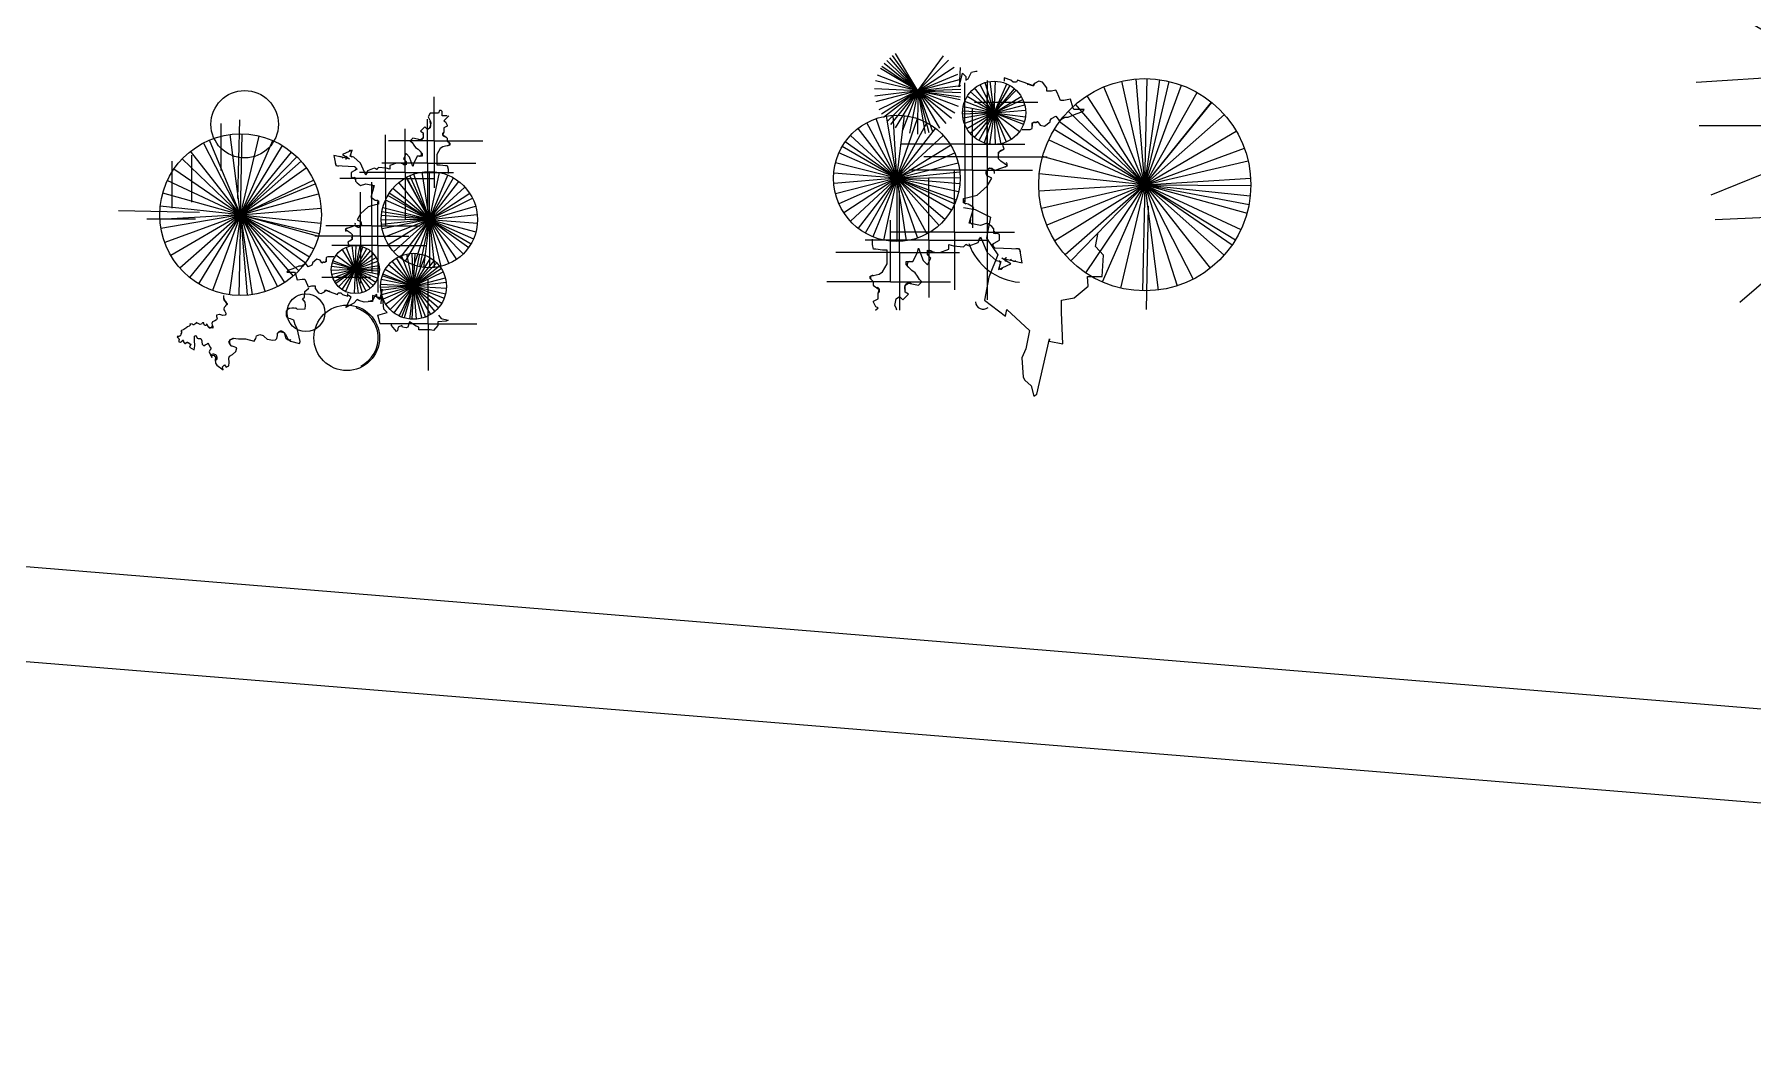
# Model space of a CAD drawing. Header units: millimetres. Extents: x 387 to 811, y 539 to 827.
# Drawn here: x 503.7 to 510.96, y 738.16 to 742.38 of the extents above; entities that cross this region are included whole.
import ezdxf

# ---------------------------------------------------------------- set-up
doc = ezdxf.new("R2010")
doc.units = ezdxf.units.MM
doc.layers.add('MOBILIARIO', color=3, linetype='Continuous')
doc.layers.add('vegetação', color=112, linetype='Continuous')

# ---------------------------------------------------------------- blocks, each defined once
blk = doc.blocks.new('T2', base_point=(179.76, 122.92))
for p, q in [((179.76, 122.92), (179.76, 182.32)), ((187.6, 161.67), (186.23, 182.74)), ((166.66, 160.66), (165.76, 179.9)), ((179.27, 156.4), (169.42, 180.59)), ((179.68, 148.48), (197.76, 179.21)), ((179.77, 145.68), (153.43, 176.25)), ((158.72, 145.53), (148.04, 172.54)), ((137.87, 164.08), (179.76, 122.92)), ((179.38, 143.01), (138.6, 166.06)), ((150.5, 138.92), (131.2, 156.4)), ((179.76, 156.27), (179.27, 156.4)), ((181.73, 122.9), (179.52, 144.47)), ((163.39, 138.18), (122.51, 139.57))]:
    blk.add_line(p, q)
blk = doc.blocks.new('AHUA1PL2')
for p, q in [((0, 0), (0, 1.6829)), ((0.2221, 1.0978), (0.1833, 1.6947)), ((-0.3713, 1.0693), (-0.3968, 1.6144)), ((-0.0139, 0.9484), (-0.2932, 1.634)), ((-0.0024, 0.7242), (0.5099, 1.5949)), ((0.0003, 0.6449), (-0.7461, 1.511)), ((-0.5963, 0.6406), (-0.8989, 1.4057)), ((-1.187, 1.1662), (0, 0)), ((-0.0108, 0.5691), (-1.1663, 1.2222)), ((-0.8293, 0.4533), (-1.376, 0.9485)), ((-0.0001, 0.9449), (-0.0139, 0.9484)), ((0.0558, -0.0005), (-0.007, 0.6104)), ((-0.464, 0.4323), (-1.6222, 0.4717))]:
    blk.add_line(p, q)
at = {"xscale": 0.02833333322, "yscale": 0.02833333322, "zscale": 0.02833333322}
for p, rotation in [((0, 0.0148), 269.9999999999999), ((0, 0), 89.99999999999999), ((0, 0), 180)]:
    blk.add_blockref('T2', p, dxfattribs=dict(at, rotation=rotation))

msp = doc.modelspace()

# ---------------------------------------------------------------- linework, layer by layer
at = {"layer": 'MOBILIARIO'}
for p, q in [((500.5661, 740.3858, 54), (522.9471, 738.5545, 54)), ((500.1453, 740.0189, 54), (522.9476, 738.16, 20.5879))]:
    msp.add_line(p, q, dxfattribs=at)
at = {"layer": 'vegetação'}
for p, q in [((507.4355, 742.1416, 54), (507.3043, 742.2691, 54)), ((507.4355, 742.1416, 54), (507.3172, 742.2812, 54)), ((507.4355, 742.1416, 54), (507.3292, 742.2905, 54)), ((507.4355, 742.1416, 54), (507.3418, 742.2987, 54)), ((507.4355, 742.1416, 54), (507.5442, 742.2886, 54)), ((507.4355, 742.1416, 54), (507.5648, 742.2709, 54)), ((507.4355, 742.1416, 54), (507.2651, 742.2081, 54)), ((507.4355, 742.1416, 54), (507.2783, 742.2352, 54)), ((507.4355, 742.1416, 54), (507.2837, 742.2436, 54)), ((507.4355, 742.1416, 54), (507.2934, 742.2568, 54)), ((507.4355, 742.1416, 54), (507.5889, 742.241, 54)), ((507.4355, 742.1416, 54), (507.5889, 742.241, 54)), ((507.4355, 742.1416, 54), (507.6042, 742.212, 54)), ((507.4355, 742.1416, 54), (507.2527, 742.1491, 54)), ((507.4355, 742.1416, 54), (507.254, 742.1186, 54)), ((507.4355, 742.1416, 54), (507.2575, 742.1838, 54)), ((507.4355, 742.1416, 54), (507.2587, 742.0944, 54)), ((507.4355, 742.1416, 54), (507.2711, 742.0613, 54)), ((507.4355, 742.1416, 54), (507.282, 742.0421, 54)), ((507.4355, 742.1416, 54), (507.2915, 742.0288, 54)), ((507.4355, 742.1416, 54), (507.3061, 742.0123, 54)), ((507.4355, 742.1416, 54), (507.3202, 741.9996, 54)), ((507.4355, 742.1416, 54), (507.3403, 741.9854, 54)), ((507.4355, 742.1416, 54), (507.3697, 741.9709, 54)), ((507.4355, 742.1416, 54), (507.4013, 741.9619, 54)), ((507.4355, 742.1416, 54), (507.4339, 741.9587, 54)), ((507.4355, 742.1416, 54), (507.6122, 742.1887, 54)), ((507.4355, 742.1416, 54), (507.6169, 742.1642, 54)), ((507.4355, 742.1416, 54), (507.6182, 742.1482, 54)), ((507.4355, 742.1416, 54), (507.5546, 742.0028, 54)), ((507.4355, 742.1416, 54), (507.5279, 741.9838, 54)), ((507.4355, 742.1416, 54), (507.6061, 742.0759, 54)), ((507.4355, 742.1416, 54), (507.5926, 742.048, 54)), ((507.4355, 742.1416, 54), (507.5775, 742.0263, 54)), ((507.4355, 742.1416, 54), (507.5775, 742.0263, 54)), ((507.4355, 742.1416, 54), (507.6165, 742.1155, 54)), ((507.4355, 742.1416, 54), (507.6182, 742.134, 54)), ((507.4355, 742.1416, 54), (507.6145, 742.1041, 54)), ((507.4355, 742.1416, 54), (507.4666, 741.9614, 54)), ((507.4355, 742.1416, 54), (507.4826, 741.9649, 54)), ((507.4355, 742.1416, 54), (507.4983, 741.9698, 54)), ((507.6339, 741.9155, 54), (507.6339, 742.1756, 54)), ((507.7583, 742.0485, 54), (507.6586, 742.1372, 54)), ((507.7583, 742.0485, 54), (507.676, 742.1536, 54)), ((507.7583, 742.0485, 54), (507.6997, 742.1684, 54)), ((507.7583, 742.0485, 54), (507.7203, 742.1764, 54)), ((507.7287, 742.1843, 54), (507.7287, 741.2585, 54)), ((507.729, 741.8631, 54), (507.729, 742.1233, 54)), ((507.7583, 742.0485, 54), (507.7418, 742.181, 54)), ((507.7583, 742.0485, 54), (507.7639, 742.1819, 54)), ((507.7583, 742.0485, 54), (507.8118, 742.1708, 54)), ((507.7583, 742.0485, 54), (507.8267, 742.1632, 54)), ((507.7583, 742.0485, 54), (507.8446, 742.1504, 54)), ((507.7583, 742.0485, 54), (507.8514, 742.1442, 54)), ((508.3947, 741.7448, 54), (508.2218, 742.1583, 54)), ((508.3947, 741.7448, 54), (508.2984, 742.1825, 54)), ((508.3947, 741.7448, 54), (508.358, 742.1915, 54)), ((508.3947, 741.7448, 54), (508.4044, 742.1929, 54)), ((508.3947, 741.7448, 54), (508.4583, 742.1884, 54)), ((508.3947, 741.7448, 54), (508.4978, 742.1809, 54)), ((508.3947, 741.7448, 54), (508.5494, 742.1654, 54)), ((508.3947, 741.7448, 54), (508.6165, 742.1342, 54)), ((505.3932, 741.9306, 105), (505.3932, 742.1154, 105)), ((507.7583, 742.0485, 54), (507.6251, 742.0556, 54)), ((507.7583, 742.0485, 54), (507.6272, 742.0735, 54)), ((507.7583, 742.0485, 54), (507.6338, 742.0965, 54)), ((507.7583, 742.0485, 54), (507.6443, 742.1179, 54)), ((507.6672, 741.806, 54), (507.6672, 742.0661, 54)), ((507.9431, 742.0917, 54), (507.6747, 742.0917, 54)), ((507.7583, 742.0485, 54), (507.873, 742.1168, 54)), ((507.7583, 742.0485, 54), (507.8791, 742.1054, 54)), ((507.7583, 742.0485, 54), (507.8873, 742.0829, 54)), ((507.7583, 742.0485, 54), (507.8873, 742.0829, 54)), ((507.7583, 742.0485, 54), (507.8914, 742.0593, 54)), ((508.3947, 741.7448, 54), (508.0716, 742.0554, 54)), ((508.3947, 741.7448, 54), (508.1024, 742.0846, 54)), ((508.3947, 741.7448, 54), (508.1507, 742.1207, 54)), ((508.3947, 741.7448, 54), (508.6769, 742.093, 54)), ((508.3947, 741.7448, 54), (508.6776, 742.0924, 54)), ((504.4907, 742.0035, 105), (504.4907, 741.8054, 105)), ((504.5694, 742.0194, 105), (504.5621, 741.6867, 105)), ((505.27, 741.7964, 105), (505.27, 741.9812, 105)), ((505.3642, 741.8363, 105), (505.3642, 742.0211, 105)), ((507.3472, 741.7719, 54), (507.1832, 741.9825, 54)), ((507.3472, 741.7719, 54), (507.2201, 742.0067, 54)), ((507.3472, 741.7719, 54), (507.2605, 742.0244, 54)), ((507.3472, 741.7719, 54), (507.3032, 742.0352, 54)), ((507.3472, 741.7719, 54), (507.3315, 742.0384, 54)), ((507.3472, 741.7719, 54), (507.3793, 742.0369, 54)), ((507.3472, 741.7719, 54), (507.4338, 742.0244, 54)), ((507.3472, 741.7719, 54), (507.4742, 742.0067, 54)), ((507.3472, 741.7719, 54), (507.5111, 741.9825, 54)), ((507.7583, 742.0485, 54), (507.625, 742.043, 54)), ((507.7583, 742.0485, 54), (507.6268, 742.0258, 54)), ((507.7583, 742.0485, 54), (507.633, 742.0027, 54)), ((507.7583, 742.0485, 54), (507.6432, 741.981, 54)), ((507.7583, 742.0485, 54), (507.6571, 741.9616, 54)), ((507.7583, 742.0485, 54), (507.6742, 741.9449, 54)), ((507.7583, 742.0485, 54), (507.6742, 741.9449, 54)), ((507.7583, 742.0485, 54), (507.6941, 741.9315, 54)), ((507.7583, 742.0485, 54), (507.716, 741.9219, 54)), ((507.7583, 742.0485, 54), (507.7393, 741.9164, 54)), ((507.7583, 742.0485, 54), (507.8908, 742.032, 54)), ((507.7583, 742.0485, 54), (507.8829, 742.0006, 54)), ((507.7583, 742.0485, 54), (507.8867, 742.0119, 54)), ((507.7583, 742.0485, 54), (507.7632, 741.9151, 54)), ((507.7583, 742.0485, 54), (507.7869, 741.9181, 54)), ((507.7583, 742.0485, 54), (507.8656, 741.9691, 54)), ((507.7583, 742.0485, 54), (507.8309, 741.9365, 54)), ((507.7583, 742.0485, 54), (507.8097, 741.9253, 54)), ((507.7583, 742.0485, 54), (507.8309, 741.9365, 54)), ((508.3947, 741.7448, 54), (508.0342, 742.011, 54)), ((508.3947, 741.7448, 54), (508.731, 742.0411, 54)), ((504.5745, 741.6181, 105), (504.4186, 741.9218, 105)), ((504.5745, 741.6181, 105), (504.4428, 741.9331, 105)), ((504.5745, 741.6181, 105), (504.5313, 741.9568, 105)), ((504.5745, 741.6181, 105), (504.5819, 741.9594, 105)), ((504.5745, 741.6181, 105), (504.6531, 741.9503, 105)), ((504.5745, 741.6181, 105), (504.6531, 741.9503, 105)), ((504.5745, 741.6181, 105), (504.7111, 741.931, 105)), ((504.5745, 741.6181, 105), (504.7519, 741.9098, 105)), ((505.1867, 741.771, 105), (505.1867, 741.9558, 105)), ((505.3932, 741.9306, 105), (505.1998, 741.9306, 105)), ((505.3932, 741.9306, 105), (505.3932, 741.7324, 105)), ((505.3932, 741.9306, 105), (505.5976, 741.9306, 105)), ((507.3472, 741.7719, 54), (507.1161, 741.9056, 54)), ((507.3472, 741.7719, 54), (507.129, 741.9258, 54)), ((507.3472, 741.7719, 54), (507.1508, 741.9527, 54)), ((507.3472, 741.7719, 54), (507.5436, 741.9527, 54)), ((507.3472, 741.7719, 54), (507.5744, 741.912, 54)), ((507.6339, 741.9155, 54), (507.3655, 741.9155, 54)), ((507.6339, 741.9155, 54), (507.6339, 741.6729, 54)), ((507.6339, 741.9155, 54), (507.8877, 741.9155, 54)), ((508.3947, 741.7448, 54), (507.9883, 741.9337, 54)), ((508.3947, 741.7448, 54), (508.0117, 741.9776, 54)), ((508.3947, 741.7448, 54), (508.7812, 741.9716, 54)), ((504.2842, 741.8439, 105), (504.2842, 741.6458, 105)), ((504.5745, 741.6181, 105), (504.3284, 741.8547, 105)), ((504.5745, 741.6181, 105), (504.3637, 741.8867, 105)), ((504.3675, 741.8693, 105), (504.3675, 741.6712, 105)), ((504.5745, 741.6181, 105), (504.79, 741.8829, 105)), ((504.5745, 741.6181, 105), (504.8124, 741.863, 105)), ((504.5745, 741.6181, 105), (504.8307, 741.8438, 105)), ((505.3642, 741.8363, 105), (505.1708, 741.8363, 105)), ((505.3642, 741.8363, 105), (505.3642, 741.6381, 105)), ((505.3642, 741.8363, 105), (505.5686, 741.8363, 105)), ((507.3472, 741.7719, 54), (507.0884, 741.8374, 54)), ((507.3472, 741.7719, 54), (507.1027, 741.8791, 54)), ((507.3472, 741.7719, 54), (507.5916, 741.8791, 54)), ((507.3472, 741.7719, 54), (507.6059, 741.8374, 54)), ((507.729, 741.8631, 54), (507.4606, 741.8631, 54)), ((507.729, 741.8631, 54), (507.9829, 741.8631, 54)), ((507.729, 741.8631, 54), (507.729, 741.6205, 54)), ((508.3947, 741.7448, 54), (507.9627, 741.8642, 54)), ((508.3947, 741.7448, 54), (508.8155, 741.899, 54)), ((508.3947, 741.7448, 54), (508.8315, 741.8453, 54)), ((504.5745, 741.6181, 105), (504.2649, 741.762, 105)), ((504.5745, 741.6181, 105), (504.2928, 741.811, 105)), ((504.5745, 741.6181, 105), (504.8523, 741.8166, 105)), ((504.5745, 741.6181, 105), (504.8833, 741.7638, 105)), ((505.1867, 741.771, 105), (504.9933, 741.771, 105)), ((505.27, 741.7964, 105), (505.0766, 741.7964, 105)), ((505.1867, 741.771, 105), (505.1867, 741.5728, 105)), ((505.1867, 741.771, 105), (505.3911, 741.771, 105)), ((505.27, 741.7964, 105), (505.27, 741.5982, 105)), ((505.27, 741.7964, 105), (505.4744, 741.7964, 105)), ((505.3725, 741.5974, 105), (505.2736, 741.7751, 105)), ((505.3725, 741.5974, 105), (505.2757, 741.7763, 105)), ((505.3725, 741.5974, 105), (505.2899, 741.7833, 105)), ((505.3725, 741.5974, 105), (505.3064, 741.7897, 105)), ((505.3725, 741.5974, 105), (505.3424, 741.7985, 105)), ((505.3725, 741.5974, 105), (505.3725, 741.8008, 105)), ((505.3725, 741.5974, 105), (505.4149, 741.7963, 105)), ((505.3725, 741.5974, 105), (505.4149, 741.7963, 105)), ((505.3725, 741.5974, 105), (505.4498, 741.7855, 105)), ((505.3725, 741.5974, 105), (505.4743, 741.7734, 105)), ((507.3472, 741.7719, 54), (507.0811, 741.7939, 54)), ((507.3472, 741.7719, 54), (507.0811, 741.7499, 54)), ((507.3472, 741.7719, 54), (507.0884, 741.7064, 54)), ((507.3472, 741.7719, 54), (507.1027, 741.6647, 54)), ((507.3472, 741.7719, 54), (507.1237, 741.6259, 54)), ((507.3472, 741.7719, 54), (507.1508, 741.5911, 54)), ((507.3472, 741.7719, 54), (507.1832, 741.5612, 54)), ((507.3472, 741.7719, 54), (507.2135, 741.5409, 54)), ((507.3472, 741.7719, 54), (507.2457, 741.525, 54)), ((507.3472, 741.7719, 54), (507.2914, 741.5109, 54)), ((507.3472, 741.7719, 54), (507.2914, 741.5109, 54)), ((507.3472, 741.7719, 54), (507.6127, 741.7995, 54)), ((507.3472, 741.7719, 54), (507.6141, 741.7756, 54)), ((507.3472, 741.7719, 54), (507.6082, 741.7161, 54)), ((507.3472, 741.7719, 54), (507.6132, 741.7499, 54)), ((507.3472, 741.7719, 54), (507.4338, 741.5194, 54)), ((507.3472, 741.7719, 54), (507.4742, 741.5371, 54)), ((507.3472, 741.7719, 54), (507.5506, 741.5991, 54)), ((507.3472, 741.7719, 54), (507.5256, 741.5733, 54)), ((507.3472, 741.7719, 54), (507.5916, 741.6647, 54)), ((507.3472, 741.7719, 54), (507.5782, 741.6382, 54)), ((507.3472, 741.7719, 54), (507.5782, 741.6382, 54)), ((507.3472, 741.7719, 54), (507.5984, 741.6816, 54)), ((507.3472, 741.7719, 54), (507.3472, 741.505, 54)), ((507.3472, 741.7719, 54), (507.3867, 741.5079, 54)), ((507.6672, 741.806, 54), (507.3988, 741.806, 54)), ((507.4817, 741.5107, 54), (507.4817, 741.7709, 54)), ((507.5911, 741.544, 54), (507.5911, 741.8042, 54)), ((507.6672, 741.806, 54), (507.921, 741.806, 54)), ((507.6672, 741.806, 54), (507.6672, 741.5634, 54)), ((508.3947, 741.7448, 54), (507.9489, 741.7915, 54)), ((508.3947, 741.7448, 54), (508.8421, 741.7721, 54)), ((504.5745, 741.6181, 105), (504.2455, 741.7091, 105)), ((504.5745, 741.6181, 105), (504.8901, 741.7484, 105)), ((504.5745, 741.6181, 105), (504.9043, 741.7064, 105)), ((505.0816, 741.528, 105), (505.0816, 741.7128, 105)), ((505.1287, 741.5715, 105), (505.1287, 741.7563, 105)), ((505.3725, 741.5974, 105), (505.1965, 741.6993, 105)), ((505.3725, 741.5974, 105), (505.2022, 741.7086, 105)), ((505.3725, 741.5974, 105), (505.2175, 741.7291, 105)), ((505.3725, 741.5974, 105), (505.2435, 741.7546, 105)), ((505.3725, 741.5974, 105), (505.4973, 741.7579, 105)), ((505.3725, 741.5974, 105), (505.5221, 741.7351, 105)), ((505.3725, 741.5974, 105), (505.5427, 741.7086, 105)), ((505.3725, 741.5974, 105), (505.5544, 741.6882, 105)), ((507.358, 741.4583, 54), (507.358, 741.7185, 54)), ((508.3947, 741.7448, 54), (507.9473, 741.7175, 54)), ((508.3947, 741.7448, 54), (507.9579, 741.6442, 54)), ((508.3947, 741.7448, 54), (507.9804, 741.5737, 54)), ((508.3947, 741.7448, 54), (508.0142, 741.5078, 54)), ((508.3947, 741.7448, 54), (508.0584, 741.4484, 54)), ((508.3947, 741.7448, 54), (508.0825, 741.4232, 54)), ((508.3947, 741.7448, 54), (508.1449, 741.3726, 54)), ((508.3947, 741.7448, 54), (508.2153, 741.334, 54)), ((508.3947, 741.7448, 54), (508.2916, 741.3086, 54)), ((508.3947, 741.7448, 54), (508.2916, 741.3086, 54)), ((508.3947, 741.7448, 54), (508.385, 741.2967, 54)), ((508.3947, 741.7448, 54), (508.5994, 741.346, 54)), ((508.3947, 741.7448, 54), (508.7645, 741.4915, 54)), ((508.3947, 741.7448, 54), (508.7777, 741.5119, 54)), ((508.3947, 741.7448, 54), (508.7299, 741.4473, 54)), ((508.3947, 741.7448, 54), (508.7777, 741.5119, 54)), ((508.3947, 741.7448, 54), (508.6714, 741.3922, 54)), ((508.3947, 741.7448, 54), (508.8011, 741.5558, 54)), ((508.3947, 741.7448, 54), (508.8267, 741.6253, 54)), ((508.3947, 741.7448, 54), (508.531, 741.3178, 54)), ((508.3947, 741.7448, 54), (508.8405, 741.6981, 54)), ((508.3947, 741.7448, 54), (508.8351, 741.6613, 54)), ((508.3947, 741.7448, 54), (508.8429, 741.7413, 54)), ((508.3947, 741.7448, 54), (508.4514, 741.3002, 54)), ((504.0582, 741.6365, 105), (504.4014, 741.629, 105)), ((504.5745, 741.6181, 105), (504.2338, 741.5973, 105)), ((504.5745, 741.6181, 105), (504.235, 741.6537, 105)), ((504.5745, 741.6181, 105), (504.2381, 741.5598, 105)), ((504.5745, 741.6181, 105), (504.254, 741.5006, 105)), ((504.5745, 741.6181, 105), (504.2801, 741.4453, 105)), ((504.5745, 741.6181, 105), (504.3184, 741.3924, 105)), ((504.5745, 741.6181, 105), (504.359, 741.3533, 105)), ((504.5745, 741.6181, 105), (504.3971, 741.3264, 105)), ((504.5745, 741.6181, 105), (504.4567, 741.2977, 105)), ((504.5745, 741.6181, 105), (504.5261, 741.2802, 105)), ((504.5745, 741.6181, 105), (504.5671, 741.2768, 105)), ((504.5745, 741.6181, 105), (504.9148, 741.6461, 105)), ((504.5745, 741.6181, 105), (504.9148, 741.6461, 105)), ((504.5745, 741.6181, 105), (504.8206, 741.3815, 105)), ((504.5745, 741.6181, 105), (504.7971, 741.3593, 105)), ((504.5745, 741.6181, 105), (504.8492, 741.4153, 105)), ((504.5745, 741.6181, 105), (504.9036, 741.5271, 105)), ((504.5745, 741.6181, 105), (504.9068, 741.5395, 105)), ((504.5745, 741.6181, 105), (504.8841, 741.4742, 105)), ((504.5745, 741.6181, 105), (504.8662, 741.4407, 105)), ((504.5745, 741.6181, 105), (504.9141, 741.5825, 105)), ((504.5745, 741.6181, 105), (504.6783, 741.2929, 105)), ((504.5745, 741.6181, 105), (504.7305, 741.3144, 105)), ((504.5745, 741.6181, 105), (504.7604, 741.3317, 105)), ((504.5745, 741.6181, 105), (504.6234, 741.2802, 105)), ((504.5745, 741.6181, 105), (504.6025, 741.2778, 105)), ((505.154, 741.4881, 105), (505.154, 741.6729, 105)), ((505.3725, 741.5974, 105), (505.1719, 741.6309, 105)), ((505.3725, 741.5974, 105), (505.1753, 741.6473, 105)), ((505.3725, 741.5974, 105), (505.1863, 741.6791, 105)), ((505.3725, 741.5974, 105), (505.5677, 741.6543, 105)), ((505.3725, 741.5974, 105), (505.5747, 741.6185, 105)), ((505.3725, 741.5974, 105), (505.5747, 741.6185, 105)), ((508.4015, 741.218, 54), (508.411, 741.6547, 54)), ((504.1791, 741.6009, 105), (504.3836, 741.6009, 105)), ((505.1287, 741.5715, 105), (504.9353, 741.5715, 105)), ((505.1287, 741.5715, 105), (505.3331, 741.5715, 105)), ((505.1287, 741.5715, 105), (505.1287, 741.3733, 105)), ((505.3725, 741.5974, 105), (505.1691, 741.5946, 105)), ((505.3725, 741.5974, 105), (505.1698, 741.6142, 105)), ((505.3725, 741.5974, 105), (505.1702, 741.5764, 105)), ((505.3725, 741.5974, 105), (505.1729, 741.5583, 105)), ((505.3725, 741.5974, 105), (505.1831, 741.5233, 105)), ((505.3725, 741.5974, 105), (505.1994, 741.4907, 105)), ((505.3725, 741.5974, 105), (505.2212, 741.4615, 105)), ((505.3725, 741.5974, 105), (505.2479, 741.4367, 105)), ((505.3725, 741.5974, 105), (505.2706, 741.4214, 105)), ((505.3725, 741.5974, 105), (505.3064, 741.4051, 105)), ((505.3725, 741.5974, 105), (505.33, 741.3986, 105)), ((505.3725, 741.5974, 105), (505.348, 741.3956, 105)), ((505.3725, 741.5974, 105), (505.3935, 741.3952, 105)), ((505.3725, 741.5974, 105), (505.4205, 741.3998, 105)), ((505.3725, 741.5974, 105), (505.455, 741.4116, 105)), ((505.3725, 741.5974, 105), (505.5386, 741.4802, 105)), ((505.3725, 741.5974, 105), (505.515, 741.4524, 105)), ((505.3725, 741.5974, 105), (505.4868, 741.4293, 105)), ((505.3725, 741.5974, 105), (505.5484, 741.4956, 105)), ((505.3725, 741.5974, 105), (505.5587, 741.5158, 105)), ((505.3725, 741.5974, 105), (505.5752, 741.582, 105)), ((505.3725, 741.5974, 105), (505.5692, 741.5461, 105)), ((505.3725, 741.5974, 105), (505.3725, 741.3941, 105)), ((507.32, 741.3345, 54), (507.32, 741.5947, 54)), ((507.5911, 741.544, 54), (507.3227, 741.544, 54)), ((507.5911, 741.544, 54), (507.5911, 741.3014, 54)), ((507.5911, 741.544, 54), (507.8449, 741.544, 54)), ((505.0816, 741.528, 105), (504.8882, 741.528, 105)), ((505.154, 741.4881, 105), (504.9607, 741.4881, 105)), ((505.0593, 741.3867, 105), (505.004, 741.4721, 105)), ((505.0593, 741.3867, 105), (505.004, 741.4721, 105)), ((505.0593, 741.3867, 105), (505.0201, 741.4806, 105)), ((505.0593, 741.3867, 105), (505.0467, 741.4876, 105)), ((505.0593, 741.3867, 105), (505.0635, 741.4883, 105)), ((505.0593, 741.3867, 105), (505.0801, 741.4862, 105)), ((505.0593, 741.3867, 105), (505.0915, 741.4832, 105)), ((505.0593, 741.3867, 105), (505.1082, 741.4758, 105)), ((505.0816, 741.528, 105), (505.286, 741.528, 105)), ((505.0816, 741.528, 105), (505.0816, 741.3298, 105)), ((505.154, 741.4881, 105), (505.3585, 741.4881, 105)), ((505.154, 741.4881, 105), (505.154, 741.2899, 105)), ((507.4817, 741.5107, 54), (507.2133, 741.5107, 54)), ((507.4817, 741.5107, 54), (507.4817, 741.2681, 54)), ((507.4817, 741.5107, 54), (507.7355, 741.5107, 54)), ((505.0593, 741.3867, 105), (504.9584, 741.3993, 105)), ((505.0593, 741.3867, 105), (504.9615, 741.4146, 105)), ((505.0593, 741.3867, 105), (504.9644, 741.4233, 105)), ((505.0593, 741.3867, 105), (504.9775, 741.4472, 105)), ((505.0593, 741.3867, 105), (505.1233, 741.4657, 105)), ((505.0593, 741.3867, 105), (505.1233, 741.4657, 105)), ((505.0593, 741.3867, 105), (505.1364, 741.453, 105)), ((505.0593, 741.3867, 105), (505.147, 741.4381, 105)), ((505.0593, 741.3867, 105), (505.1547, 741.4216, 105)), ((505.0593, 741.3867, 105), (505.1594, 741.404, 105)), ((505.3052, 741.3158, 105), (505.1989, 741.4059, 105)), ((505.3052, 741.3158, 105), (505.2152, 741.4221, 105)), ((505.3052, 741.3158, 105), (505.2339, 741.4355, 105)), ((505.3052, 741.3158, 105), (505.2546, 741.4456, 105)), ((505.3052, 741.3158, 105), (505.2766, 741.4522, 105)), ((505.3052, 741.3158, 105), (505.2995, 741.455, 105)), ((505.3052, 741.3158, 105), (505.3126, 741.4549, 105)), ((505.3052, 741.3158, 105), (505.3313, 741.4527, 105)), ((505.3052, 741.3158, 105), (505.3553, 741.4458, 105)), ((505.3052, 741.3158, 105), (505.3777, 741.4348, 105)), ((505.3052, 741.3158, 105), (505.393, 741.424, 105)), ((505.3052, 741.3158, 105), (505.4037, 741.4143, 105)), ((505.3052, 741.3158, 105), (505.4149, 741.4018, 105)), ((507.358, 741.4583, 54), (507.0896, 741.4583, 54)), ((507.358, 741.4583, 54), (507.6119, 741.4583, 54)), ((507.358, 741.4583, 54), (507.358, 741.2157, 54)), ((504.9186, 741.3538, 105), (505.123, 741.3538, 105)), ((505.0593, 741.3867, 105), (504.9577, 741.3825, 105)), ((505.0593, 741.3867, 105), (504.9598, 741.3659, 105)), ((505.0593, 741.3867, 105), (504.9646, 741.3498, 105)), ((505.0593, 741.3867, 105), (504.9719, 741.3347, 105)), ((505.0593, 741.3867, 105), (504.9765, 741.3277, 105)), ((505.0593, 741.3867, 105), (504.9884, 741.3138, 105)), ((505.0593, 741.3867, 105), (505.0025, 741.3024, 105)), ((505.0593, 741.3867, 105), (505.0185, 741.2936, 105)), ((505.0593, 741.3867, 105), (505.0551, 741.2852, 105)), ((505.0593, 741.3867, 105), (505.1608, 741.3909, 105)), ((505.0593, 741.3867, 105), (505.1461, 741.3338, 105)), ((505.0593, 741.3867, 105), (505.1591, 741.3677, 105)), ((505.0593, 741.3867, 105), (505.1608, 741.3813, 105)), ((505.0593, 741.3867, 105), (505.1541, 741.3502, 105)), ((505.0593, 741.3867, 105), (505.1039, 741.2954, 105)), ((505.0593, 741.3867, 105), (505.0721, 741.2859, 105)), ((505.0593, 741.3867, 105), (505.0883, 741.2893, 105)), ((505.0593, 741.3867, 105), (505.0718, 741.2858, 105)), ((505.0593, 741.3867, 105), (505.122, 741.3067, 105)), ((505.0593, 741.3867, 105), (505.1353, 741.3192, 105)), ((505.3052, 741.3158, 105), (505.1689, 741.3444, 105)), ((505.3052, 741.3158, 105), (505.1731, 741.36, 105)), ((505.3052, 741.3158, 105), (505.1754, 741.3665, 105)), ((505.3052, 741.3158, 105), (505.1855, 741.3871, 105)), ((505.3052, 741.3158, 105), (505.4221, 741.3916, 105)), ((505.3052, 741.3158, 105), (505.4304, 741.377, 105)), ((505.3052, 741.3158, 105), (505.4398, 741.3518, 105)), ((505.3052, 741.3158, 105), (505.4435, 741.3331, 105)), ((505.3678, 741.158, 105), (505.3678, 741.3428, 105)), ((507.32, 741.3345, 54), (507.0516, 741.3345, 54)), ((507.32, 741.3345, 54), (507.5738, 741.3345, 54)), ((505.3052, 741.3158, 105), (505.166, 741.3108, 105)), ((505.3052, 741.3158, 105), (505.1661, 741.3233, 105)), ((505.3052, 741.3158, 105), (505.167, 741.2986, 105)), ((505.3052, 741.3158, 105), (505.1706, 741.2799, 105)), ((505.3052, 741.3158, 105), (505.1766, 741.2622, 105)), ((505.3052, 741.3158, 105), (505.1883, 741.2401, 105)), ((505.3052, 741.3158, 105), (505.1883, 741.2401, 105)), ((505.3052, 741.3158, 105), (505.2067, 741.2173, 105)), ((505.3052, 741.3158, 105), (505.2224, 741.2038, 105)), ((505.3052, 741.3158, 105), (505.244, 741.1907, 105)), ((505.3052, 741.3158, 105), (505.2552, 741.1858, 105)), ((505.3052, 741.3158, 105), (505.2655, 741.1823, 105)), ((505.3052, 741.3158, 105), (505.288, 741.1776, 105)), ((505.3052, 741.3158, 105), (505.2978, 741.1767, 105)), ((505.3052, 741.3158, 105), (505.4115, 741.2258, 105)), ((505.3052, 741.3158, 105), (505.4249, 741.2445, 105)), ((505.3052, 741.3158, 105), (505.435, 741.2652, 105)), ((505.3052, 741.3158, 105), (505.4443, 741.3084, 105)), ((505.3052, 741.3158, 105), (505.4408, 741.2837, 105)), ((505.3052, 741.3158, 105), (505.3953, 741.2095, 105)), ((505.3052, 741.3158, 105), (505.3559, 741.186, 105)), ((505.3052, 741.3158, 105), (505.3411, 741.1812, 105)), ((505.3052, 741.3158, 105), (505.3165, 741.177, 105)), ((505.3052, 741.3158, 105), (505.3411, 741.1812, 105)), ((505.3052, 741.3158, 105), (505.3765, 741.1962, 105)), ((505.3678, 741.158, 105), (505.1745, 741.158, 105)), ((505.3678, 741.158, 105), (505.5723, 741.158, 105)), ((505.3678, 741.158, 105), (505.3678, 740.9598, 105))]:
    msp.add_line(p, q, dxfattribs=at)
for points, elevation in [([(507.6149, 742.2393), (507.6101, 742.1584), (507.6244, 742.2155), (507.6387, 742.2012), (507.6387, 742.1869), (507.6482, 742.1917), (507.6624, 742.2203), (507.6624, 742.2203), (507.6815, 742.225), (507.6862, 742.225)], 54), ([(507.8765, 741.9774), (507.9098, 741.9774), (507.9193, 741.9822), (507.9193, 742.0012), (507.9193, 742.006), (507.9431, 742.0107), (507.9526, 741.9964), (507.9716, 741.9917), (507.9954, 742.0107), (507.9954, 742.0155), (508.0001, 742.025), (508.0192, 742.0345), (508.0192, 742.0345), (508.0334, 742.0155), (508.0572, 742.0298), (508.0715, 742.0298), (508.1048, 742.0441), (508.1333, 742.0536), (508.1381, 742.0631), (508.1095, 742.0631), (508.0953, 742.0631), (508.0905, 742.0726), (508.081, 742.106), (508.0525, 742.1012), (508.0429, 742.1012), (508.0382, 742.1012), (508.0239, 742.1345), (508.0192, 742.1441), (508.0001, 742.1393), (508.0001, 742.1393), (507.9811, 742.1393), (507.9811, 742.1536), (507.9621, 742.1774), (507.9478, 742.1822), (507.9288, 742.1726), (507.924, 742.1631), (507.8574, 742.1869), (507.8527, 742.1774), (507.8384, 742.1774), (507.8289, 742.1869), (507.8004, 742.1965), (507.8004, 742.1822)], 54), ([(507.8999, 742.1727), (507.8999, 742.1686), (507.9023, 742.1694), (507.9055, 742.1694), (507.9072, 742.1694), (507.908, 742.1678), (507.9096, 742.167), (507.9112, 742.1662), (507.9153, 742.1646), (507.9161, 742.1646), (507.9226, 742.1629), (507.9258, 742.167), (507.9258, 742.1678), (507.9307, 742.1735)], 54), ([(505.4475, 742.0358), (505.4258, 742.0358), (505.4258, 742.0358), (505.4258, 742.0503), (505.4258, 742.0539), (505.4222, 742.0576), (505.4149, 742.0576), (505.4113, 742.0467), (505.4077, 742.0467), (505.3932, 742.0467), (505.3823, 742.0467), (505.3751, 742.0467), (505.3678, 742.0322), (505.3751, 742.014), (505.3787, 742.0068), (505.3751, 741.985), (505.3642, 741.9778), (505.3533, 741.9886), (505.3352, 741.9705), (505.3461, 741.9633), (505.3461, 741.9415), (505.3352, 741.9342), (505.3026, 741.9415), (505.2917, 741.9306), (505.299, 741.9234), (505.3062, 741.9125), (505.3135, 741.9016), (505.3243, 741.8943), (505.3424, 741.8762), (505.3424, 741.8653), (505.3207, 741.8653), (505.3062, 741.8363), (505.3026, 741.8218), (505.2881, 741.8617), (505.2736, 741.8762), (505.2627, 741.8544), (505.2736, 741.8435), (505.2736, 741.829), (505.2482, 741.8363), (505.2338, 741.8363), (505.2048, 741.8254), (505.2048, 741.8109), (505.1903, 741.8145), (505.1577, 741.8182), (505.1504, 741.8109), (505.1396, 741.8145), (505.1106, 741.8036), (505.1033, 741.7855), (505.0816, 741.8363), (505.0526, 741.8617), (505.0381, 741.8653), (505.0454, 741.8907), (505.0055, 741.8726), (505.0345, 741.8544), (504.9693, 741.8689), (504.9765, 741.8254), (505.0562, 741.8218), (505.0671, 741.8109), (505.0417, 741.7964), (505.0417, 741.7783), (505.049, 741.7746), (505.0599, 741.7746), (505.0599, 741.7601), (505.0671, 741.7529), (505.0816, 741.742), (505.1033, 741.7492), (505.1396, 741.742), (505.1359, 741.7311), (505.1251, 741.6912), (505.1323, 741.6876), (505.1432, 741.6803), (505.1577, 741.6767), (505.1577, 741.6622), (505.1396, 741.6585), (505.1142, 741.6513), (505.0816, 741.6223), (505.0671, 741.5969), (505.0816, 741.5896), (505.0852, 741.5751), (505.0743, 741.5642), (505.0562, 741.5715), (505.0164, 741.557), (505.0381, 741.5425), (505.0454, 741.5352), (505.0454, 741.5207), (505.0454, 741.5207), (505.0454, 741.5134), (505.0272, 741.5026), (505.0309, 741.4917)], 105), ([(505.4548, 742.0358), (505.433, 742.014), (505.4403, 742.0104), (505.4475, 741.9959), (505.4475, 741.9923), (505.433, 741.985), (505.433, 741.9669), (505.4294, 741.956), (505.4439, 741.9451), (505.4475, 741.9415), (505.4475, 741.9306), (505.4584, 741.9197), (505.4584, 741.9125), (505.4294, 741.9052), (505.4185, 741.898), (505.404, 741.8726), (505.404, 741.829), (505.4185, 741.829), (505.4403, 741.8254), (505.4475, 741.8254), (505.4511, 741.8109), (505.4511, 741.8073), (505.4511, 741.8), (505.4511, 741.7928)], 105), ([(507.3478, 741.2148), (507.3438, 741.225), (507.339, 741.2345), (507.3438, 741.2631), (507.358, 741.2726), (507.3723, 741.2583), (507.3961, 741.2821), (507.3818, 741.2916), (507.3818, 741.3202), (507.3961, 741.3297), (507.4389, 741.3202), (507.4532, 741.3345), (507.4436, 741.344), (507.4341, 741.3583), (507.4246, 741.3726), (507.4103, 741.3821), (507.3866, 741.4059), (507.3866, 741.4202), (507.4151, 741.4202), (507.4341, 741.4583), (507.4389, 741.4774), (507.4579, 741.425), (507.4769, 741.4059), (507.4912, 741.4345), (507.4769, 741.4488), (507.4769, 741.4678), (507.5102, 741.4583), (507.5293, 741.4583), (507.5673, 741.4726), (507.5673, 741.4917), (507.5863, 741.4869), (507.6291, 741.4821), (507.6387, 741.4917), (507.6529, 741.4869), (507.691, 741.5012), (507.7005, 741.525), (507.729, 741.4583), (507.7671, 741.425), (507.7861, 741.4202), (507.7766, 741.3869), (507.8289, 741.4107), (507.7909, 741.4345), (507.8765, 741.4155), (507.867, 741.4726), (507.7623, 741.4774), (507.7481, 741.4917), (507.7813, 741.5107), (507.7813, 741.5345), (507.7718, 741.5393), (507.7576, 741.5393), (507.7576, 741.5583), (507.7481, 741.5678), (507.729, 741.5821), (507.7005, 741.5726), (507.6529, 741.5821), (507.6577, 741.5964), (507.6719, 741.6488), (507.6624, 741.6536), (507.6482, 741.6631), (507.6291, 741.6679), (507.6291, 741.6869), (507.6529, 741.6917), (507.6862, 741.7012), (507.729, 741.7393), (507.7481, 741.7726), (507.729, 741.7821), (507.7243, 741.8012), (507.7385, 741.8155), (507.7623, 741.806), (507.8146, 741.825), (507.7861, 741.8441), (507.7766, 741.8536), (507.7766, 741.8726), (507.7766, 741.8726), (507.7766, 741.8822), (507.8004, 741.8964), (507.7956, 741.9107)], 54), ([(507.6284, 741.6491), (507.6775, 741.6399), (507.7425, 741.6074), (507.7334, 741.5583), (507.726, 741.5191), (507.7739, 741.4492), (507.7359, 741.3548), (507.7175, 741.2567), (507.8066, 741.1892), (507.8121, 741.2186), (507.9073, 741.1297), (507.8926, 741.0513), (507.8754, 741.0139), (507.8803, 740.9317), (507.8883, 740.92), (507.9141, 740.8949), (507.9264, 740.852), (507.9381, 740.86), (507.992, 741.0936), (507.9902, 741.0838), (508.0491, 741.0727), (508.0435, 741.2058), (508.0429, 741.2567), (508.0957, 741.2671), (508.1558, 741.3168), (508.1533, 741.3578), (508.2141, 741.3566), (508.2208, 741.4467), (508.187, 741.4835), (508.198, 741.5424)], 54), ([(507.2575, 741.2148), (507.2677, 741.225), (507.2581, 741.2297), (507.2486, 741.2488), (507.2486, 741.2535), (507.2677, 741.2631), (507.2677, 741.2869), (507.2724, 741.3012), (507.2534, 741.3155), (507.2486, 741.3202), (507.2486, 741.3345), (507.2344, 741.3488), (507.2344, 741.3583), (507.2724, 741.3678), (507.2867, 741.3774), (507.3057, 741.4107), (507.3057, 741.4678), (507.2867, 741.4678), (507.2581, 741.4726), (507.2486, 741.4726), (507.2439, 741.4917), (507.2439, 741.4964), (507.2439, 741.5059), (507.2439, 741.5155)], 54), ([(504.9693, 741.4409), (504.9439, 741.4409), (504.9367, 741.4373), (504.9367, 741.4228), (504.9367, 741.4191), (504.9186, 741.4155), (504.9113, 741.4264), (504.8968, 741.43), (504.8787, 741.4155), (504.8787, 741.4119), (504.8751, 741.4046), (504.8606, 741.3974), (504.8606, 741.3974), (504.8497, 741.4119), (504.8316, 741.401), (504.8207, 741.401), (504.7954, 741.3901), (504.7736, 741.3829), (504.77, 741.3756), (504.7917, 741.3756), (504.8026, 741.3756), (504.8062, 741.3683), (504.8135, 741.343), (504.8352, 741.3466), (504.8425, 741.3466), (504.8461, 741.3466), (504.857, 741.3212), (504.8606, 741.3139), (504.8751, 741.3176), (504.8751, 741.3176), (504.8896, 741.3176), (504.8896, 741.3067), (504.9041, 741.2885), (504.9149, 741.2849), (504.9294, 741.2922), (504.933, 741.2994), (504.9838, 741.2813), (504.9874, 741.2885), (504.9983, 741.2885), (505.0055, 741.2813), (505.0272, 741.274), (505.0272, 741.2849)], 105), ([(504.503, 741.2775), (504.5018, 741.2751), (504.5018, 741.2739), (504.5018, 741.2703), (504.5018, 741.2679), (504.5018, 741.2655), (504.5042, 741.2643), (504.5054, 741.2607), (504.5078, 741.2571), (504.5102, 741.2547), (504.5127, 741.2511), (504.5151, 741.2463), (504.5175, 741.2427), (504.5175, 741.2391), (504.5115, 741.2331), (504.5115, 741.2319), (504.509, 741.2307), (504.5054, 741.2259), (504.5042, 741.2211), (504.5042, 741.2163), (504.5078, 741.2115), (504.5127, 741.2019), (504.5127, 741.1983), (504.509, 741.1935), (504.4994, 741.1923), (504.4874, 741.1971), (504.485, 741.1971), (504.473, 741.1935), (504.473, 741.1887), (504.4742, 741.1839), (504.4754, 741.1803), (504.473, 741.1742), (504.4658, 741.1706), (504.4562, 741.1658), (504.4538, 741.1586), (504.455, 741.1538), (504.4574, 741.1478), (504.4574, 741.1394), (504.4394, 741.143), (504.4321, 741.1562), (504.4321, 741.1562), (504.4309, 741.1562), (504.4297, 741.1502), (504.4273, 741.1502), (504.4273, 741.1502), (504.4249, 741.1502), (504.4213, 741.1526), (504.4213, 741.1538), (504.4201, 741.1598), (504.4189, 741.161), (504.4165, 741.161), (504.4141, 741.161), (504.4105, 741.1586), (504.4093, 741.1562), (504.4033, 741.155), (504.3877, 741.1634), (504.3877, 741.1634), (504.3901, 741.161), (504.3769, 741.1526), (504.3745, 741.1538), (504.3697, 741.1562), (504.3601, 741.1574), (504.3613, 741.1562), (504.3613, 741.1514), (504.3577, 741.1478), (504.3504, 741.1442), (504.3492, 741.1454), (504.348, 741.1418), (504.3348, 741.1334), (504.3216, 741.1274), (504.3264, 741.1226), (504.3228, 741.1154), (504.3216, 741.1106), (504.3192, 741.1058), (504.3156, 741.1046), (504.3132, 741.1034), (504.3072, 741.1034), (504.3084, 741.0998), (504.3108, 741.0986), (504.3132, 741.095), (504.3156, 741.0914), (504.3144, 741.0866), (504.3144, 741.0818), (504.3204, 741.0794), (504.3252, 741.083), (504.3276, 741.0854), (504.3312, 741.089), (504.3336, 741.0878), (504.3312, 741.0842), (504.3396, 741.0746), (504.3408, 741.0746), (504.3456, 741.0782), (504.3504, 741.0782), (504.3649, 741.0722), (504.3589, 741.059), (504.3781, 741.0482), (504.3817, 741.065), (504.3805, 741.0878), (504.3805, 741.1046), (504.3853, 741.1082), (504.3877, 741.107), (504.3913, 741.0962), (504.3949, 741.095), (504.4045, 741.095), (504.4069, 741.095), (504.4105, 741.0854), (504.4105, 741.0818), (504.4129, 741.0722), (504.4201, 741.065), (504.4249, 741.0686), (504.4346, 741.0734), (504.437, 741.077), (504.4466, 741.059), (504.4502, 741.0518), (504.4454, 741.0458), (504.4418, 741.0398), (504.4538, 741.0158), (504.455, 741.0242), (504.461, 741.0254), (504.4658, 741.0194), (504.4694, 741.0134), (504.467, 741.0074), (504.4682, 740.9918), (504.4742, 740.9822), (504.5006, 740.9629), (504.4982, 740.9762), (504.5066, 740.9846), (504.5139, 740.9738), (504.5247, 740.9798), (504.5271, 740.9942), (504.5247, 741.0122), (504.5283, 741.0206), (504.5403, 741.0278), (504.5547, 741.041), (504.5583, 741.0566), (504.5427, 741.0614), (504.5355, 741.0638), (504.5247, 741.0794), (504.5319, 741.0914), (504.5439, 741.0962), (504.5655, 741.0938), (504.5956, 741.0938), (504.6316, 741.0842), (504.6364, 741.0914), (504.6388, 741.095), (504.6424, 741.107), (504.6556, 741.1118), (504.6701, 741.1082), (504.6749, 741.1034), (504.6869, 741.0926), (504.7109, 741.0878), (504.7217, 741.0902), (504.7277, 741.095), (504.7301, 741.1082), (504.7301, 741.1178), (504.7385, 741.125), (504.7578, 741.1214), (504.7638, 741.113), (504.7746, 741.0938), (504.7854, 741.0842), (504.8239, 741.0746), (504.8263, 741.083), (504.8142, 741.137), (504.8046, 741.1526), (504.7998, 741.173), (504.7854, 741.1778), (504.7722, 741.1815), (504.7686, 741.1911), (504.7686, 741.2115), (504.7782, 741.2235), (504.8046, 741.2247), (504.8154, 741.2199), (504.8479, 741.2211), (504.8491, 741.2343), (504.8479, 741.2487), (504.8359, 741.2631), (504.8443, 741.2703), (504.8467, 741.2943), (504.8635, 741.3075)], 105), ([(504.5042, 741.2655), (504.5018, 741.2619), (504.5054, 741.2559), (504.509, 741.2511), (504.5151, 741.2439), (504.5163, 741.2391)], 105), ([(504.9515, 741.2921), (504.9515, 741.2952), (504.9496, 741.2946), (504.9471, 741.2946), (504.9459, 741.2946), (504.9453, 741.2959), (504.944, 741.2965), (504.9428, 741.2971), (504.9397, 741.2983), (504.9391, 741.2983), (504.9342, 741.2996), (504.9317, 741.2965), (504.9317, 741.2959), (504.928, 741.2915)], 105), ([(505.4113, 741.1942), (505.4222, 741.1797), (505.4511, 741.1725), (505.4439, 741.1688), (505.4077, 741.1652), (505.4077, 741.1507), (505.3895, 741.1289), (505.3751, 741.1326), (505.3714, 741.1326), (505.328, 741.1326), (505.328, 741.1434), (505.3171, 741.1471), (505.2881, 741.1652), (505.2809, 741.1434), (505.2736, 741.1398), (505.2591, 741.1434), (505.2555, 741.1507), (505.241, 741.1434), (505.2374, 741.1289), (505.2338, 741.1253), (505.212, 741.1507), (505.212, 741.158), (505.1649, 741.158), (505.154, 741.1942), (505.1939, 741.2051), (505.1794, 741.2196), (505.1758, 741.2632), (505.1323, 741.2777), (505.1323, 741.2523), (505.0961, 741.2486), (505.0743, 741.2559), (505.0671, 741.2595), (505.0526, 741.245), (505.02, 741.2269), (505.0417, 741.2704), (505.0309, 741.2777)], 105), ([(505.1685, 741.2414), (505.1722, 741.3031), (505.1613, 741.2595), (505.1504, 741.2704), (505.1504, 741.2813), (505.1432, 741.2777), (505.1323, 741.2559), (505.1323, 741.2559), (505.1178, 741.2523), (505.1142, 741.2523)], 105), ([(504.5463, 741.095), (504.5295, 741.0878)], 105)]:
    msp.add_lwpolyline(points, dxfattribs=dict(at, elevation=elevation))
for centre, radius in [((504.5919, 742.0002, 105), 0.1424), ((507.7583, 742.0485, 54), 0.1335), ((508.3947, 741.7448, 54), 0.4482), ((507.3472, 741.7719, 54), 0.2669), ((504.5745, 741.6181, 105), 0.3414), ((505.3725, 741.5974, 105), 0.2033), ((505.0593, 741.3867, 105), 0.1017), ((505.3052, 741.3158, 105), 0.1393), ((504.8507, 741.2045, 105), 0.0799), ((505.0233, 741.0984, 105), 0.1385)]:
    msp.add_circle(centre, radius, dxfattribs=at)
for centre, radius, start, end in [((505.355, 741.9995, 105), 0.0234, 326.99166, 33.00834), ((507.929, 741.9982, 54), 0.0104, 69.38637, 212.49387), ((507.9351, 742.0146, 54), 0.00712, 249.38637, 352.60242), ((505.3327, 741.9491, 105), 0.0149, 239.08743, 30.9821), ((505.4368, 741.9581, 105), 0.00903, 115.51533, 287.1789), ((505.4503, 741.9169, 105), 0.00708, 239.75331, 42.99469), ((504.9849, 741.8343, 105), 0.0104, 172.14283, 294.05093), ((504.9956, 741.8522, 105), 0.0117, 19.56233, 123.52587), ((505.0204, 741.8588, 105), 0.00531, 247.24827, 88.59079), ((505.0381, 741.8843, 105), 0.00579, 10.17697, 154.61605), ((505.0464, 741.87, 105), 0.00752, 129.13002, 255.89862), ((505.2664, 741.8386, 105), 0.00851, 223.54659, 43.05143), ((505.329, 741.8754, 105), 0.0107, 280.30904, 58.73312), ((507.792, 741.8741, 54), 0.0161, 96.68165, 198.43918), ((507.8038, 741.8296, 54), 0.00951, 262.38633, 55.15935), ((505.0548, 741.77, 105), 0.0052, 325.87715, 135.47557), ((505.0569, 741.8131, 105), 0.00661, 276.40863, 83.59137), ((505.1042, 741.7958, 105), 0.00531, 198.23458, 13.69272), ((505.1492, 741.8168, 105), 0.00618, 237.22828, 352.37496), ((507.7432, 741.7943, 54), 0.0197, 119.00968, 219.10834), ((507.7422, 741.7961, 54), 0.0177, 347.86592, 119.00968), ((505.128, 741.7362, 105), 0.0083, 317.83145, 92.80722), ((505.1486, 741.6709, 105), 0.00899, 335.50273, 74.84559), ((507.6411, 741.6755, 54), 0.0118, 155.50273, 254.84559), ((505.0246, 741.5535, 105), 0.00725, 82.38633, 235.15935), ((505.0715, 741.579, 105), 0.0135, 167.86592, 299.00968), ((505.0708, 741.5804, 105), 0.015, 299.00968, 39.10834), ((507.6681, 741.5897, 54), 0.0109, 137.83145, 272.80722), ((507.7642, 741.5453, 54), 0.00683, 145.87715, 315.47557), ((505.0336, 741.5196, 105), 0.0123, 276.68165, 18.43918), ((507.6403, 741.4839, 54), 0.00811, 57.22828, 172.37496), ((507.8854, 741.5819, 54), 0.2496, 200.10385, 265.4803), ((507.6993, 741.5115, 54), 0.00697, 18.23458, 193.69272), ((507.7614, 741.4888, 54), 0.00867, 96.40863, 263.59137), ((507.8559, 741.461, 54), 0.0137, 352.14283, 114.05093), ((504.9246, 741.4126, 105), 0.00542, 69.38637, 172.60242), ((504.9293, 741.4251, 105), 0.00792, 249.38637, 32.49387), ((507.4042, 741.407, 54), 0.0141, 100.30904, 238.73312), ((507.4864, 741.4552, 54), 0.0112, 43.54659, 223.05143), ((507.7752, 741.4141, 54), 0.00988, 309.13002, 75.89862), ((507.8094, 741.4287, 54), 0.00698, 67.24827, 268.59079), ((507.8419, 741.4374, 54), 0.0154, 199.56233, 303.52587), ((507.2449, 741.3524, 54), 0.00929, 59.75331, 222.99469), ((507.3993, 741.3102, 54), 0.0195, 59.08743, 210.9821), ((507.7861, 741.3953, 54), 0.0076, 190.17697, 334.61605), ((507.2627, 741.2984, 54), 0.0119, 295.51533, 107.1789), ((504.7981, 741.1698, 105), 0.0543, 75.30734, 118.50402), ((505.0233, 741.0977, 105), 0.1328, 296.69903, 72.57938), ((507.7121, 741.2524, 54), 0.0328, 184.54814, 308.64513), ((504.446, 741.1506, 105), 0.0104, 188.53355, 11.46645), ((504.7454, 741.1092, 105), 0.0172, 356.56954, 163.19679), ((504.7805, 741.1071, 105), 0.0179, 176.56954, 298.53005), ((504.3499, 741.0659, 105), 0.0126, 6.77406, 128.49851), ((504.5437, 741.0789, 105), 0.0163, 97.67793, 266.5677), ((504.4609, 741.0143, 105), 0.0151, 316.06961, 150.23494)]:
    msp.add_arc(centre, radius, start, end, dxfattribs=at)

# ---------------------------------------------------------------- block references
msp.add_blockref('AHUA1PL2', (512.4196, 741.9932, 54), dxfattribs=at)

doc.saveas('drawing.dxf')
